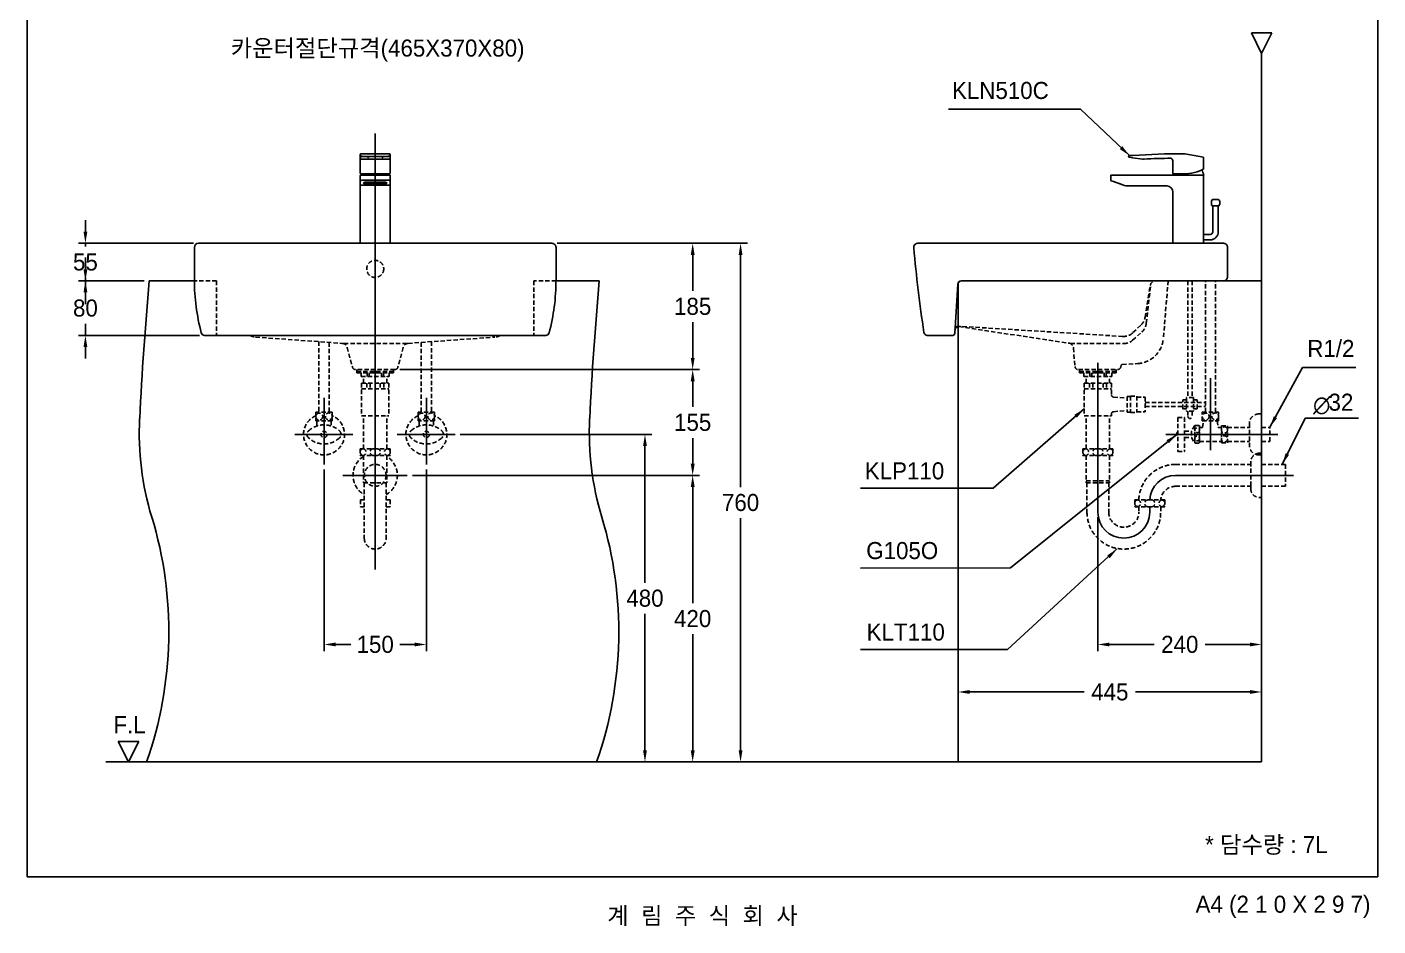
# Model space of a CAD drawing. Header units: millimetres. Extents: x 0 to 4280, y -72 to 2783.
# Drawn here: x 0 to 1980, y -72 to 1245 of the extents above; entities that cross this region are included whole.
import ezdxf
from ezdxf.enums import TextEntityAlignment as Align
from ezdxf.lldxf.tags import DXFTag

# ---------------------------------------------------------------- set-up
doc = ezdxf.new("R2010")
doc.units = ezdxf.units.MM
doc.linetypes.add('DASHED2', pattern=[9.525, 6.35, -3.175])
for name, color, linetype in [('TEXT', 7, 'Continuous'), ('내부선 및 부속', 4, 'Continuous'), ('도각라인', 7, 'Continuous'), ('외형선', 3, 'Continuous'), ('점선', 6, 'DASHED2'), ('중심선', 1, 'DASHED'), ('치수선', 7, 'Continuous')]:
    doc.layers.add(name, color=color, linetype=linetype)
doc.styles.add('____', font='')
doc.styles.add('타이틀', font='H2GTRM.TTF', dxfattribs={"height": 25})
doc.styles.get('____').set_extended_font_data('굴림')
tags = doc.linetypes.add('DASHDOT', pattern=[70, 31, -13, 13, -13]).pattern_tags.tags
tags[10:11] = [DXFTag(74, 4), DXFTag(75, 0), DXFTag(340, '0'), DXFTag(46, 0.0), DXFTag(50, 0.0), DXFTag(44, 0.0), DXFTag(45, 0.0)]
tags[8:9] = [DXFTag(74, 4), DXFTag(75, 0), DXFTag(340, '0'), DXFTag(46, 0.0), DXFTag(50, 0.0), DXFTag(44, 0.0), DXFTag(45, 0.0)]
tags[6:7] = [DXFTag(74, 4), DXFTag(75, 0), DXFTag(340, '0'), DXFTag(46, 0.0), DXFTag(50, 0.0), DXFTag(44, 0.0), DXFTag(45, 0.0)]
tags[4:5] = [DXFTag(74, 4), DXFTag(75, 0), DXFTag(340, '0'), DXFTag(46, 0.0), DXFTag(50, 0.0), DXFTag(44, 0.0), DXFTag(45, 0.0)]
tags = doc.linetypes.add('DASHED', pattern=[25.72, 12.86, -12.86]).pattern_tags.tags
tags[6:7] = [DXFTag(74, 4), DXFTag(75, 0), DXFTag(340, '0'), DXFTag(46, 0.0), DXFTag(50, 0.0), DXFTag(44, 0.0), DXFTag(45, 0.0)]
tags[4:5] = [DXFTag(74, 4), DXFTag(75, 0), DXFTag(340, '0'), DXFTag(46, 0.0), DXFTag(50, 0.0), DXFTag(44, 0.0), DXFTag(45, 0.0)]
doc.dimstyles.new('MSADIM', dxfattribs={"dimtxt": 33, "dimasz": 17, "dimexe": 10, "dimexo": 7.5, "dimgap": 10, "dimtad": 0, "dimtih": 1, "dimtoh": 1, "dimdec": 0, "dimzin": 1, "dimdsep": 46, "dimtxsty": '____', "dimcen": 11.25, "dimadec": 0, "dimazin": 0, "dimtfac": 1, "dimtdec": 0, "dimtix": 1, "dimtmove": 0, "dimatfit": 3, "dimfxl": 1, "dimtolj": 1, "dimtzin": 1, "dimarcsym": 0})

# ---------------------------------------------------------------- blocks, each defined once
blk = doc.blocks.new('*D1')
at = {"layer": '치수선', "color": 0, "linetype": 'Continuous', "lineweight": -2, "transparency": 16777216}
for p, q in [((85.6, 945.2), (85.6, 962.2)), ((243.8, 928.2), (75.6, 928.2)), ((85.6, 928.2), (85.6, 923.5)), ((171.6, 873.2), (75.6, 873.2)), ((85.6, 873.2), (85.6, 877.9)), ((85.6, 856.2), (85.6, 839.2))]:
    blk.add_line(p, q, dxfattribs=at)
at = {"layer": '치수선', "color": 0, "linetype": 'Continuous', "transparency": 16777216}
for points in [[(82.8, 945.2), (88.4, 945.2), (85.6, 928.2)], [(82.8, 856.2), (88.4, 856.2), (85.6, 873.2)]]:
    blk.add_solid(points, dxfattribs=at)
at = {"layer": '치수선', "color": 0, "linetype": 'Continuous', "transparency": 16777216, "insert": (85.6, 900.7), "char_height": 25, "attachment_point": 5, "style": '____'}
blk.add_mtext('\\A1;55', dxfattribs=at)
blk = doc.blocks.new('*D2')
at = {"layer": '치수선', "color": 0, "linetype": 'Continuous', "lineweight": -2, "transparency": 16777216}
for p, q in [((85.6, 890.2), (85.6, 907.2)), ((171.6, 873.2), (75.6, 873.2)), ((85.6, 873.2), (85.6, 856)), ((252.8, 793.2), (75.6, 793.2)), ((85.6, 793.2), (85.6, 810.4)), ((85.6, 776.2), (85.6, 759.2))]:
    blk.add_line(p, q, dxfattribs=at)
at = {"layer": '치수선', "color": 0, "linetype": 'Continuous', "transparency": 16777216}
for points in [[(82.8, 890.2), (88.4, 890.2), (85.6, 873.2)], [(82.8, 776.2), (88.4, 776.2), (85.6, 793.2)]]:
    blk.add_solid(points, dxfattribs=at)
at = {"layer": '치수선', "color": 0, "linetype": 'Continuous', "transparency": 16777216, "insert": (85.6, 833.2), "char_height": 25, "attachment_point": 5, "style": '____'}
blk.add_mtext('\\A1;80', dxfattribs=at)
blk = doc.blocks.new('*D3')
at = {"layer": '치수선', "color": 0, "linetype": 'Continuous', "lineweight": -2, "transparency": 16777216}
for p, q in [((776.8, 928.2), (985.6, 928.2)), ((975.6, 911.2), (975.6, 858.6)), ((975.6, 760.2), (975.6, 812.9)), ((546.4, 743.2), (985.6, 743.2))]:
    blk.add_line(p, q, dxfattribs=at)
at = {"layer": '치수선', "color": 0, "linetype": 'Continuous', "transparency": 16777216}
for points in [[(972.8, 911.2), (978.5, 911.2), (975.6, 928.2)], [(972.8, 760.2), (978.5, 760.2), (975.6, 743.2)]]:
    blk.add_solid(points, dxfattribs=at)
at = {"layer": '치수선', "color": 0, "linetype": 'Continuous', "transparency": 16777216, "insert": (975.6, 835.7), "char_height": 25, "attachment_point": 5, "style": '____'}
blk.add_mtext('\\A1;185', dxfattribs=at)
blk = doc.blocks.new('*D4')
at = {"layer": '치수선', "color": 0, "linetype": 'Continuous', "lineweight": -2, "transparency": 16777216}
for p, q in [((546.4, 743.2), (985.6, 743.2)), ((975.6, 726.2), (975.6, 688.6)), ((975.6, 605.2), (975.6, 642.9)), ((564.8, 588.2), (985.6, 588.2))]:
    blk.add_line(p, q, dxfattribs=at)
at = {"layer": '치수선', "color": 0, "linetype": 'Continuous', "transparency": 16777216}
for points in [[(972.8, 726.2), (978.5, 726.2), (975.6, 743.2)], [(972.8, 605.2), (978.5, 605.2), (975.6, 588.2)]]:
    blk.add_solid(points, dxfattribs=at)
at = {"layer": '치수선', "color": 0, "linetype": 'Continuous', "transparency": 16777216, "insert": (975.6, 665.7), "char_height": 25, "attachment_point": 5, "style": '____'}
blk.add_mtext('\\A1;155', dxfattribs=at)
blk = doc.blocks.new('*D5')
at = {"layer": '치수선', "color": 0, "linetype": 'Continuous', "lineweight": -2, "transparency": 16777216}
for p, q in [((564.8, 588.2), (985.6, 588.2)), ((975.6, 571.2), (975.6, 401.1)), ((975.6, 185.2), (975.6, 355.4)), ((966, 168.2), (985.6, 168.2))]:
    blk.add_line(p, q, dxfattribs=at)
at = {"layer": '치수선', "color": 0, "linetype": 'Continuous', "transparency": 16777216}
for points in [[(972.8, 571.2), (978.5, 571.2), (975.6, 588.2)], [(972.8, 185.2), (978.5, 185.2), (975.6, 168.2)]]:
    blk.add_solid(points, dxfattribs=at)
at = {"layer": '치수선', "color": 0, "linetype": 'Continuous', "transparency": 16777216, "insert": (975.6, 378.2), "char_height": 25, "attachment_point": 5, "style": '____'}
blk.add_mtext('\\A1;420', dxfattribs=at)
blk = doc.blocks.new('*D6')
at = {"layer": '치수선', "color": 0, "linetype": 'Continuous', "lineweight": -2, "transparency": 16777216}
for p, q in [((634.9, 648.2), (915.7, 648.2)), ((905.7, 631.2), (905.7, 430.9)), ((905.7, 185.2), (905.7, 385.2)), ((900.7, 168.2), (895.7, 168.2))]:
    blk.add_line(p, q, dxfattribs=at)
at = {"layer": '치수선', "color": 0, "linetype": 'Continuous', "transparency": 16777216}
for points in [[(902.9, 631.2), (908.5, 631.2), (905.7, 648.2)], [(902.9, 185.2), (908.5, 185.2), (905.7, 168.2)]]:
    blk.add_solid(points, dxfattribs=at)
at = {"layer": '치수선', "color": 0, "linetype": 'Continuous', "transparency": 16777216, "insert": (905.7, 408.1), "char_height": 25, "attachment_point": 5, "style": '____'}
blk.add_mtext('\\A1;480', dxfattribs=at)
blk = doc.blocks.new('*D7')
at = {"layer": '치수선', "color": 0, "linetype": 'Continuous', "lineweight": -2, "transparency": 16777216}
for p, q in [((776.8, 928.2), (1055.8, 928.2)), ((1045.8, 911.2), (1045.8, 571.1)), ((1045.8, 185.2), (1045.8, 525.4)), ((1032.6, 168.2), (1055.8, 168.2))]:
    blk.add_line(p, q, dxfattribs=at)
at = {"layer": '치수선', "color": 0, "linetype": 'Continuous', "transparency": 16777216}
for points in [[(1043, 911.2), (1048.6, 911.2), (1045.8, 928.2)], [(1043, 185.2), (1048.6, 185.2), (1045.8, 168.2)]]:
    blk.add_solid(points, dxfattribs=at)
at = {"layer": '치수선', "color": 0, "linetype": 'Continuous', "transparency": 16777216, "insert": (1045.8, 548.3), "char_height": 25, "attachment_point": 5, "style": '____'}
blk.add_mtext('\\A1;760', dxfattribs=at)
blk = doc.blocks.new('*D8')
at = {"layer": '치수선', "color": 0, "linetype": 'Continuous', "lineweight": -2, "transparency": 16777216}
for p, q in [((435.3, 596.7), (435.3, 330.4)), ((585.3, 596.7), (585.3, 330.4)), ((452.3, 340.4), (474.4, 340.4)), ((568.3, 340.4), (546.2, 340.4))]:
    blk.add_line(p, q, dxfattribs=at)
at = {"layer": '치수선', "color": 0, "linetype": 'Continuous', "transparency": 16777216}
for points in [[(452.3, 343.2), (452.3, 337.6), (435.3, 340.4)], [(568.3, 343.2), (568.3, 337.6), (585.3, 340.4)]]:
    blk.add_solid(points, dxfattribs=at)
at = {"layer": '치수선', "color": 0, "linetype": 'Continuous', "transparency": 16777216, "insert": (510.3, 340.4), "char_height": 25, "attachment_point": 5, "style": '____'}
blk.add_mtext('\\A1;150', dxfattribs=at)
blk = doc.blocks.new('*D9')
at = {"layer": '치수선', "color": 0, "linetype": 'Continuous', "lineweight": -2, "transparency": 16777216}
for p, q in [((1569.5, 526.7), (1569.5, 330.4)), ((1809.5, 361.3), (1809.5, 330.4)), ((1586.5, 340.4), (1652.2, 340.4)), ((1792.5, 340.4), (1726.8, 340.4))]:
    blk.add_line(p, q, dxfattribs=at)
at = {"layer": '치수선', "color": 0, "linetype": 'Continuous', "transparency": 16777216}
for points in [[(1586.5, 343.2), (1586.5, 337.6), (1569.5, 340.4)], [(1792.5, 343.2), (1792.5, 337.6), (1809.5, 340.4)]]:
    blk.add_solid(points, dxfattribs=at)
at = {"layer": '치수선', "color": 0, "linetype": 'Continuous', "transparency": 16777216, "insert": (1689.5, 340.4), "char_height": 25, "attachment_point": 5, "style": '____'}
blk.add_mtext('\\A1;240', dxfattribs=at)
blk = doc.blocks.new('*D10')
at = {"layer": '치수선', "color": 0, "linetype": 'Continuous', "lineweight": -2, "transparency": 16777216}
for p, q in [((1364.5, 274.3), (1364.5, 280.8)), ((1809.5, 274.3), (1809.5, 280.8)), ((1381.5, 270.8), (1549.3, 270.8)), ((1792.5, 270.8), (1624.7, 270.8))]:
    blk.add_line(p, q, dxfattribs=at)
at = {"layer": '치수선', "color": 0, "linetype": 'Continuous', "transparency": 16777216}
for points in [[(1381.5, 273.6), (1381.5, 268), (1364.5, 270.8)], [(1792.5, 273.6), (1792.5, 268), (1809.5, 270.8)]]:
    blk.add_solid(points, dxfattribs=at)
at = {"layer": '치수선', "color": 0, "linetype": 'Continuous', "transparency": 16777216, "insert": (1587, 270.8), "char_height": 25, "attachment_point": 5, "style": '____'}
blk.add_mtext('\\A1;445', dxfattribs=at)

msp = doc.modelspace()

# ---------------------------------------------------------------- linework, layer by layer
at = {"layer": '내부선 및 부속', "linetype": 'Continuous'}
for p, q in [((488.3, 1058.2), (488.3, 1056)), ((488.3, 1058.2), (488.3, 1058.1)), ((488.3, 1058.1), (488.3, 1054.3)), ((488.3, 1054.7), (488.3, 1056)), ((488.3, 1052.7), (488.3, 1054.7)), ((488.3, 1054.3), (488.3, 1053.4)), ((488.3, 1031.2), (488.3, 1053.9)), ((488.3, 1053.9), (488.3, 1052.6)), ((488.3, 1052.2), (488.3, 1053.4)), ((488.3, 1052.6), (488.3, 1052.7)), ((488.3, 1052.2), (488.3, 1035.4)), ((489.3, 1059.3), (531.3, 1059.3)), ((489.3, 1051.7), (531.3, 1051.7)), ((526.3, 1055.6), (494.3, 1055.6)), ((494.3, 1055.6), (494.3, 1055.4)), ((494.3, 1055.4), (526.3, 1055.4)), ((500.3, 1055), (499.3, 1055)), ((499.3, 1055), (499.3, 1054.4)), ((499.3, 1054.4), (499.3, 1054.1)), ((499.3, 1054.1), (500.3, 1054.1)), ((500.3, 1054.1), (500.3, 1055)), ((500.3, 1054.4), (500.3, 1055)), ((500.3, 1054.1), (500.3, 1054.4)), ((520.3, 1055), (520.3, 1054.4)), ((521.3, 1055), (520.3, 1055)), ((520.3, 1054.4), (520.3, 1054.1)), ((520.3, 1054.1), (521.3, 1054.1)), ((521.3, 1054.1), (520.3, 1054.1)), ((521.3, 1054.4), (521.3, 1055)), ((521.3, 1054.1), (521.3, 1055)), ((521.3, 1054.1), (521.3, 1054.4)), ((521.3, 1054.1), (521.3, 1054.1)), ((526.3, 1055.4), (526.3, 1055.6)), ((531.3, 1051.6), (531.3, 1051.7)), ((532.3, 1058.3), (532.3, 1056)), ((532.3, 1056), (532.3, 1054.7)), ((532.3, 1054.7), (532.3, 1052.7)), ((532.3, 1053.9), (532.3, 1053.9)), ((532.3, 1053.9), (532.3, 1031.2)), ((532.3, 1052.6), (532.3, 1052.7)), ((1614.5, 1055.4), (1614.5, 1055.6)), ((1614.5, 1055.6), (1614.5, 1055.4)), ((1620.4, 1053.7), (1615.4, 1054.4)), ((1635.5, 1051.7), (1620.4, 1053.7)), ((1679.1, 1031.2), (1679.1, 1049.8)), ((1697, 1059.1), (1718.7, 1055.3)), ((1718.7, 1055.3), (1723.7, 1054.4)), ((1724.5, 1053.4), (1724.5, 1053.3)), ((1724.5, 1052.2), (1724.5, 1053.3)), ((1724.5, 1052.2), (1724.5, 1037.8)), ((488.3, 1035.4), (488.3, 1031.2)), ((489.7, 1030.2), (489.3, 1030.2)), ((530.9, 1030.2), (489.7, 1030.2)), ((531.3, 1030.2), (530.9, 1030.2)), ((1680.1, 1030.2), (1693.5, 1030.2)), ((1680.6, 1030.2), (1685, 1030.2)), ((1695.5, 1030.2), (1693.5, 1030.2)), ((1702.5, 1030.2), (1695.5, 1030.2)), ((488.3, 1019.1), (488.3, 1027.2)), ((488.3, 928.2), (488.3, 1027.2)), ((488.3, 1014.4), (488.3, 1019.1)), ((488.3, 1013.2), (488.3, 1014.4)), ((488.3, 928.2), (488.3, 1013.2)), ((489.3, 1028.2), (494.3, 1028.2)), ((489.3, 1013.4), (531.3, 1013.4)), ((494.3, 1028.2), (526.3, 1028.2)), ((494.3, 1020.9), (526.3, 1020.9)), ((523.3, 1017.9), (497.3, 1017.9)), ((497.3, 1015.2), (497.3, 1017.9)), ((497.3, 1015.2), (523.3, 1015.2)), ((523.3, 1015.2), (523.3, 1017.9)), ((531.3, 1028.2), (526.3, 1028.2)), ((532.3, 1027.2), (532.3, 1019.1)), ((532.3, 1019.1), (532.3, 1014.4)), ((532.3, 1013.2), (532.3, 1014.4)), ((532.3, 1013.2), (532.3, 1013.2)), ((532.3, 1013.2), (532.3, 928.2)), ((1588.3, 1020.9), (1588.3, 1027.2)), ((1588.3, 1027.2), (1588.3, 1020.9)), ((1593.9, 1018.2), (1588.9, 1020)), ((1588.9, 1020), (1593.9, 1018.2)), ((1589.3, 1028.2), (1594.3, 1028.2)), ((1593.9, 1018.2), (1606.9, 1013.4)), ((1606.9, 1013.4), (1593.9, 1018.2)), ((1594.3, 1028.2), (1718.5, 1028.2)), ((1594.6, 1017.9), (1602.1, 1015.2)), ((1602.1, 1015.2), (1594.6, 1017.9)), ((1670.5, 1012.2), (1613.8, 1012.2)), ((1723.5, 1028.2), (1718.5, 1028.2)), ((1723.5, 1028.2), (1724.5, 1028.2)), ((1724.5, 1028.2), (1724.5, 1027.2)), ((1724.5, 928.2), (1724.5, 1027.2)), ((1679.5, 928.2), (1679.5, 1003.2)), ((1736, 985.1), (1736, 990.2)), ((1738, 992.2), (1746, 992.2)), ((1748, 990.3), (1748, 985.1)), ((1742, 983.2), (1737.9, 983.2)), ((1738, 983.2), (1738, 945.2)), ((1738, 983.2), (1746, 983.2)), ((1744.3, 983.2), (1739.6, 983.2)), ((1746, 983.2), (1742, 983.2)), ((1746, 983.2), (1742, 983.2)), ((1746, 945.2), (1746, 983.2)), ((1724.5, 960.2), (1724.5, 965.2)), ((1724.5, 938.2), (1724.5, 960.2)), ((1734, 941.2), (1724.5, 941.2)), ((1724.5, 938.2), (1724.5, 933.2)), ((1724.5, 933.2), (1734, 933.2)), ((488.8, 928.2), (531.8, 928.2)), ((1724.5, 928.2), (1679.5, 928.2)), ((1713.9, 928.2), (1716.9, 928.2)), ((1713.9, 928.2), (1719.9, 928.2)), ((245.3, 873.2), (179.1, 873.2)), ((838.7, 873.2), (775.3, 873.2)), ((1364.5, 868.2), (1364.5, 168.2))]:
    msp.add_line(p, q, dxfattribs=at)
for centre, radius, start, end in [((531.3, 1052.6), 1, 270, 0), ((1615.5, 1055.4), 1, 202.1993, 262.1993), ((1615.5, 1055.4), 1, 202.1993, 262.1993), ((1615.5, 1055.4), 1, 202.1993, 262.1993), ((1615.5, 1055.4), 1, 202.1993, 262.1993), ((1688.2, 59.3), 1000, 89.5936, 93.8863), ((1636.8, 1061.6), 10, 262.1993, 272.9349), ((1688.2, 59.3), 993.6, 90.6538, 92.9349), ((1675.7, 1049.7), 3.34, 2.007, 69.3544), ((1695.3, 1049.2), 10, 80, 89.5936), ((489.3, 1031.2), 1, 180, 270), ((518, 1023.2), 27.6, 165.1842, 169.4357), ((503.6, 1023.2), 27.6, 10.5643, 14.8158), ((531.3, 1031.2), 1, 270, 0), ((1680.1, 1031.2), 1, 180, 270), ((1711.7, 1023.2), 27.6, 165.1842, 169.4357), ((1697, 1085.8), 55.8, 275.72, 293.156), ((1697.4, 1023.2), 27.6, 10.5643, 27.3016), ((489.3, 1027.2), 1, 90, 180), ((489.3, 1027.2), 1, 90, 180), ((531.3, 1027.2), 1, 0, 90), ((1589.3, 1027.2), 1, 90, 180), ((1589.3, 1027.2), 1, 90, 180), ((1613.8, 1032.2), 20, 250, 270), ((1613.8, 1032.2), 20, 250, 270), ((1670.5, 1003.2), 9, 0, 90), ((1738, 990.2), 2, 90, 180), ((1746, 990.3), 1.92, 0, 90), ((1737.9, 985.1), 1.92, 180, 270), ((1746, 985.1), 1.92, 270, 0), ((1734, 945.2), 4, 270, 0), ((1734, 945.2), 12, 270, 0), ((5135.8, 426.3), 4976.7, 174.8481, 177.1769), ((5795.3, 426.3), 4976.7, 174.8481, 177.1769), ((1365, 801.1), 5, 95.785, 176.4237), ((1365.1, 801.7), 5, 96.1691, 176.4237), ((589.6, 650.5), 425.1, 177.1769, 196.87), ((1249.2, 650.5), 425.1, 177.1769, 196.87), ((-370.6, 359.3), 578.4, 340.7085, 16.87), ((288.9, 359.3), 578.4, 340.7085, 16.87)]:
    msp.add_arc(centre, radius, start, end, dxfattribs=at)
for points, knots in [([(488.3, 1058.4), (488.3, 1058.4), (488.3, 1058.5), (488.4, 1058.7), (488.5, 1058.9), (488.7, 1059.1), (489, 1059.2), (489.2, 1059.3), (489.3, 1059.3)], [0, 0, 0, 0, 0.097046, 0.215477, 0.366984, 0.6013, 0.806128, 1, 1, 1, 1]), ([(494.3, 1055.6), (493.9, 1055.6), (493.2, 1055.6), (492.3, 1055.6), (491.7, 1055.6), (491.1, 1055.7), (490.4, 1055.7), (489.7, 1055.7), (489.3, 1055.8), (489.1, 1055.8), (489, 1055.8), (488.7, 1055.8), (488.4, 1055.9), (488.3, 1055.9), (488.3, 1056)], [0, 0, 0, 0, 0.142857, 0.214286, 0.285714, 0.357143, 0.428571, 0.571429, 0.642857, 0.678571, 0.696429, 0.714286, 0.857143, 1, 1, 1, 1]), ([(488.3, 1054.7), (488.3, 1054.8), (488.7, 1055), (490.4, 1055.3), (492.5, 1055.4), (493.9, 1055.4), (494.3, 1055.4)], [0, 0, 0, 0, 0.285714, 0.571429, 0.857143, 1, 1, 1, 1]), ([(532.2, 1055.9), (532.2, 1055.9), (532.1, 1055.9), (531.8, 1055.8), (531, 1055.7), (530.2, 1055.7), (529.5, 1055.7), (528.7, 1055.6), (527.7, 1055.6), (526.8, 1055.6), (526.3, 1055.6)], [0, 0, 0, 0, 0.022938, 0.185782, 0.348626, 0.511469, 0.592891, 0.674313, 0.837156, 1, 1, 1, 1]), ([(526.3, 1055.4), (527.2, 1055.4), (529, 1055.4), (531.2, 1055.2), (532, 1055), (532.2, 1054.9), (532.2, 1054.9)], [0, 0, 0, 0, 0.32589, 0.651781, 0.977671, 1, 1, 1, 1]), ([(531.3, 1059.3), (531.3, 1059.3), (531.4, 1059.3), (531.6, 1059.2), (531.9, 1059.1), (532.1, 1058.9), (532.2, 1058.8), (532.2, 1058.6), (532.3, 1058.5), (532.3, 1058.4), (532.3, 1058.3), (532.3, 1058.3)], [0, 0, 0, 0, 0.020818, 0.239105, 0.419032, 0.574027, 0.708164, 0.821662, 0.913084, 0.980269, 1, 1, 1, 1]), ([(1615.5, 1056.6), (1615.3, 1056.6), (1615.1, 1056.5), (1614.9, 1056.4), (1614.7, 1056.2), (1614.6, 1055.9), (1614.5, 1055.7), (1614.5, 1055.6)], [0, 0, 0, 0, 0.285714, 0.428571, 0.571429, 0.785714, 1, 1, 1, 1]), ([(1615.4, 1056.6), (1615.5, 1056.6), (1615.5, 1056.6), (1615.8, 1056.6), (1616.2, 1056.7), (1616.6, 1056.7), (1617.3, 1056.7), (1618.3, 1056.8), (1619.3, 1056.9), (1620.1, 1056.9), (1620.5, 1057)], [0, 0, 0, 0, 0.142857, 0.285714, 0.357143, 0.428571, 0.571429, 0.714286, 0.857143, 1, 1, 1, 1]), ([(1723.9, 1036.9), (1723.9, 1036.9), (1723.8, 1036.8), (1723.6, 1036.7), (1723.2, 1036.5), (1722.8, 1036.3), (1722.5, 1036.1), (1722, 1035.9), (1721.6, 1035.7), (1720.9, 1035.3), (1720.3, 1035), (1719.7, 1034.8), (1719.5, 1034.7), (1719.3, 1034.6)], [0, 0, 0, 0, 0.022972, 0.19686, 0.283804, 0.370748, 0.457692, 0.5229, 0.63158, 0.718524, 0.892412, 0.935884, 1, 1, 1, 1]), ([(1723.5, 1036.7), (1723.5, 1036.7), (1723.5, 1036.7), (1723.4, 1036.6), (1723.4, 1036.6), (1723.3, 1036.6), (1723.3, 1036.5), (1723.2, 1036.5), (1723.2, 1036.5), (1723.1, 1036.4), (1723.1, 1036.4), (1723, 1036.4), (1722.9, 1036.4), (1722.9, 1036.3), (1722.8, 1036.3), (1722.7, 1036.3), (1722.6, 1036.2), (1722.5, 1036.1), (1722.4, 1036.1), (1722.3, 1036), (1722.2, 1036), (1722, 1035.9), (1722, 1035.9), (1721.9, 1035.8), (1721.9, 1035.8), (1721.9, 1035.8)], [0, 0, 0, 0, 0.147203, 0.147203, 0.295653, 0.295653, 0.37051, 0.37051, 0.483564, 0.483564, 0.521467, 0.521467, 0.597561, 0.597561, 0.635788, 0.635788, 0.751471, 0.751471, 0.829397, 0.829397, 0.947331, 0.947331, 0.986892, 0.986892, 1, 1, 1, 1]), ([(1724.4, 1037.8), (1724.4, 1037.7), (1724.4, 1037.5), (1724.3, 1037.2), (1724.1, 1037), (1724, 1036.9), (1723.9, 1036.9)], [0, 0, 0, 0, 0.250001, 0.499999, 0.749998, 1, 1, 1, 1]), ([(1724.4, 1037.7), (1724.4, 1037.8), (1724.5, 1037.8), (1724.5, 1037.8), (1724.5, 1037.8)], [0, 0, 0, 0, 0.15708, 1, 1, 1, 1]), ([(488.3, 1019.1), (488.3, 1019.4), (488.7, 1019.9), (490.4, 1020.6), (492.5, 1020.9), (493.9, 1020.9), (494.3, 1020.9)], [0, 0, 0, 0, 0.285714, 0.571429, 0.857143, 1, 1, 1, 1]), ([(488.3, 1013.2), (488.3, 1013.2), (488.3, 1013.2), (488.3, 1013.1), (488.3, 1013), (488.3, 1012.9)], [0, 0, 0, 0, 0.003909, 0.003909, 1, 1, 1, 1]), ([(526.3, 1020.9), (527.2, 1020.9), (529, 1020.8), (531.2, 1020.3), (532, 1019.8), (532.2, 1019.5), (532.2, 1019.5)], [0, 0, 0, 0, 0.326484, 0.652968, 0.979452, 1, 1, 1, 1]), ([(532.3, 1013), (532.3, 1013), (532.3, 1013), (532.3, 1013), (532.3, 1013)], [0, 0, 0, 0, 0.705199, 1, 1, 1, 1]), ([(1588.3, 1020.9), (1588.3, 1020.8), (1588.3, 1020.7), (1588.4, 1020.4), (1588.5, 1020.3), (1588.7, 1020.1), (1588.8, 1020), (1588.9, 1020)], [0, 0, 0, 0, 0.214286, 0.428571, 0.571429, 0.714286, 1, 1, 1, 1])]:
    msp.add_open_spline(points, degree=3, knots=knots, dxfattribs=at)
for points in [[(489.3, 1051.7), (488.3, 1051.7), (488.3, 1052.7)], [(532.3, 1052.7), (532.3, 1051.7), (531.3, 1051.7)], [(489.3, 1013.4), (488.3, 1013.4), (488.3, 1014.4)], [(532.3, 1014.4), (532.3, 1013.4), (531.3, 1013.4)]]:
    msp.add_rational_spline(points, [1, 0.707106769085, 1], degree=2, dxfattribs=at)
for points, degree in [([(531.9, 1051.8), (531.9, 1051.7), (531.8, 1051.6), (531.8, 1051.5)], 3), ([(531.8, 1051.7), (531.8, 1051.7), (531.8, 1051.6), (531.8, 1051.5)], 3), ([(532.3, 1056.2), (532.3, 1056), (532.2, 1055.9)], 2), ([(532.3, 1056), (532.3, 1055.9), (532.3, 1055.9), (532.2, 1055.9)], 3), ([(532.2, 1054.9), (532.2, 1054.7), (532.3, 1054.5)], 2), ([(532.2, 1054.9), (532.3, 1054.8), (532.3, 1054.8), (532.3, 1054.7)], 3), ([(532.3, 1056.2), (532.3, 1056.1), (532.3, 1056), (532.3, 1056)], 3), ([(532.3, 1054.7), (532.3, 1054.7), (532.3, 1054.6), (532.3, 1054.5)], 3), ([(1615.5, 1056.6), (1615, 1056.6), (1614.5, 1056.1), (1614.5, 1055.6)], 3), ([(1614.5, 1055.4), (1614.5, 1054.9), (1614.9, 1054.5), (1615.4, 1054.4)], 3), ([(1615.2, 1056.5), (1615.2, 1056.6), (1615.3, 1056.6), (1615.3, 1056.6)], 3), ([(1718.7, 1055.2), (1718.7, 1055.2), (1718.7, 1055.3), (1718.7, 1055.3)], 3), ([(1724.5, 1053.4), (1724.5, 1053.9), (1724.2, 1054.3), (1723.7, 1054.4)], 3), ([(1719.4, 1034.7), (1719.2, 1034.6), (1718.9, 1034.5)], 2), ([(1718.9, 1034.4), (1718.9, 1034.4), (1718.9, 1034.5), (1718.9, 1034.5)], 3), ([(532.2, 1019.5), (532.3, 1019.3), (532.3, 1019.2), (532.3, 1019.1)], 3), ([(532.2, 1019.5), (532.2, 1019.2), (532.3, 1018.9)], 2), ([(532.3, 1019.1), (532.3, 1019), (532.3, 1019), (532.3, 1018.9)], 3), ([(1588.3, 1020.9), (1588.3, 1020.5), (1588.6, 1020.1), (1588.9, 1020)], 3)]:
    msp.add_open_spline(points, degree=degree, dxfattribs=at)
for points in [[(497.3, 1015.2), (493.3, 1015.2), (493.3, 1016.6), (493.3, 1017.9), (497.3, 1017.9)], [(523.3, 1017.9), (527.3, 1017.9), (527.3, 1016.6), (527.3, 1015.2), (523.3, 1015.2)]]:
    msp.add_rational_spline(points, [1, 0.707106769085, 1, 0.707106769085, 1], degree=2, knots=[0, 0, 0, 0.5, 0.5, 1, 1, 1], dxfattribs=at)
at = {"layer": '도각라인'}
for p, q in [((0, 0), (0, 2783)), ((1980, 2783), (1980, 0)), ((0, 0), (1980, 0))]:
    msp.add_line(p, q, dxfattribs=at)
at = {"layer": '외형선', "linetype": 'Continuous'}
for p, q in [((1824.5, 1236.5), (1794.5, 1236.5)), ((1794.5, 1236.5), (1809.5, 1206.5)), ((1809.5, 1206.5), (1824.5, 1236.5)), ((1809.5, 1206.5), (1809.5, 168.2)), ((245.3, 922.2), (245.3, 874.4)), ((769.3, 928.2), (251.3, 928.2)), ((775.3, 922.2), (775.3, 874.4)), ((1753.5, 928.2), (1305.5, 928.2)), ((1759.5, 922.2), (1759.5, 879.2)), ((1369.2, 873.2), (1809.5, 873.2)), ((1364.2, 868.5), (1359.7, 796)), ((760.3, 793.2), (260.3, 793.2)), ((1319.5, 793.2), (1356.7, 793.2)), ((163.8, 198.2), (133.8, 198.2)), ((133.8, 198.2), (148.8, 168.2)), ((148.8, 168.2), (163.8, 198.2)), ((1809.5, 168.2), (115.5, 168.2))]:
    msp.add_line(p, q, dxfattribs=at)
at = {"layer": '외형선', "linetype": 'Continuous', "flags": 128}
for points in [[(769.3, 928.2, -0.414214), (775.3, 922.2)], [(1753.5, 928.2, -0.414217), (1759.5, 922.2)], [(775.3, 874.4, -0.065373), (765.1, 796.9)], [(1364.2, 868.5, -0.396047), (1369.2, 873.2)], [(1364.5, 868.2, -0.414214), (1369.5, 873.2)], [(1759.5, 879.2, -0.414214), (1753.5, 873.2)], [(765.1, 796.9, -0.339644), (760.3, 793.2)], [(1359.7, 796, -0.396044), (1356.7, 793.2)]]:
    msp.add_lwpolyline(points, format="xyb", dxfattribs=at)
at = {"layer": '외형선', "linetype": 'Continuous'}
for centre, radius, start, end in [((251.3, 922.2), 6, 90, 180), ((1305.5, 922.2), 6, 90, 185.1079), ((3291.6, 1099.8), 2000, 185.1079, 188.6931), ((545.3, 874.4), 300, 180, 194.961), ((260.3, 798.2), 5, 194.961, 270), ((1319.5, 798.2), 5, 188.6931, 270)]:
    msp.add_arc(centre, radius, start, end, dxfattribs=at)
at = {"layer": '점선'}
for p, q in [((277.8, 873.2), (245.3, 873.2)), ((277.8, 873.2), (277.8, 793.2)), ((742.8, 873.2), (742.8, 793.2)), ((775.3, 873.2), (742.8, 873.2)), ((1672.5, 873.2), (1665.4, 788.6)), ((1701.5, 873.2), (1701.5, 702.2)), ((1707.5, 873.2), (1707.5, 702.2)), ((1727, 681), (1727, 873.2)), ((1742, 681), (1742, 873.2)), ((1638.6, 819.8), (1646.3, 866.5)), ((1640.4, 810.9), (1646.9, 868.4)), ((1605.8, 791.8), (1365.4, 806.7)), ((1365.8, 806.1), (1526.8, 782)), ((1620.2, 786.2), (1633.7, 798.1)), ((1620.8, 797.3), (1632.7, 808.6)), ((335, 790.8), (462.1, 781.6)), ((427.8, 784.1), (427.8, 681)), ((442.8, 783), (442.8, 681)), ((556.5, 781.2), (464.1, 781.2)), ((469.3, 775.7), (476.9, 746.9)), ((551.3, 775.7), (543.7, 746.9)), ((558.5, 781.6), (685.6, 790.8)), ((577.8, 783), (577.8, 681)), ((592.8, 784.1), (592.8, 681)), ((1529.3, 781.2), (1607, 781.2)), ((1533.6, 774.8), (1535.9, 747.8)), ((538.9, 743.2), (481.7, 743.2)), ((483.3, 743.2), (483.3, 738.2)), ((483.3, 740.2), (537.3, 740.2)), ((483.3, 738.2), (537.3, 738.2)), ((489.8, 738.2), (489.8, 733.2)), ((489.8, 733.2), (530.8, 733.2)), ((493.3, 723.2), (493.3, 733.2)), ((498.3, 738.2), (498.3, 733.2)), ((501.3, 738.2), (501.3, 733.2)), ((519.3, 738.2), (519.3, 733.2)), ((522.3, 738.2), (522.3, 733.2)), ((527.3, 723.2), (527.3, 733.2)), ((530.8, 738.2), (530.8, 733.2)), ((537.3, 743.2), (537.3, 738.2)), ((1540.9, 743.2), (1598.1, 743.2)), ((1542.5, 743.2), (1542.5, 738.2)), ((1542.5, 740.2), (1596.5, 740.2)), ((1542.5, 738.2), (1596.5, 738.2)), ((1549, 738.2), (1549, 733.2)), ((1549, 733.2), (1590, 733.2)), ((1552.5, 723.2), (1552.5, 733.2)), ((1557.5, 738.2), (1557.5, 733.2)), ((1560.5, 738.2), (1560.5, 733.2)), ((1578.5, 738.2), (1578.5, 733.2)), ((1581.5, 738.2), (1581.5, 733.2)), ((1586.5, 723.2), (1586.5, 733.2)), ((1590, 738.2), (1590, 733.2)), ((1596.5, 743.2), (1596.5, 738.2)), ((1603, 747), (1603.5, 749)), ((1605.3, 750.5), (1628.2, 752)), ((490.3, 723.2), (490.3, 675.2)), ((490.3, 723.2), (530.3, 723.2)), ((490.3, 715.2), (530.3, 715.2)), ((497.8, 723.2), (497.8, 715.2)), ((502.8, 723.2), (502.8, 715.2)), ((517.8, 723.2), (517.8, 715.2)), ((522.8, 723.2), (522.8, 715.2)), ((530.3, 723.2), (530.3, 675.2)), ((1549.5, 723.2), (1549.5, 675.2)), ((1549.5, 723.2), (1589.5, 723.2)), ((1549.5, 715.2), (1589.5, 715.2)), ((1557, 723.2), (1557, 715.2)), ((1562, 723.2), (1562, 715.2)), ((1577, 723.2), (1577, 715.2)), ((1582, 723.2), (1582, 715.2)), ((1589.5, 723.2), (1589.5, 706)), ((1592.3, 703), (1612.5, 701.2)), ((1612.5, 703.7), (1612.5, 680.7)), ((1612.5, 703.7), (1617.5, 703.7)), ((1617.5, 704.2), (1617.5, 680.2)), ((1617.5, 704.2), (1626.5, 704.2)), ((1626.5, 704.2), (1626.5, 680.2)), ((1626.5, 703), (1639, 703)), ((1639, 703), (1639, 681.5)), ((1639, 695.2), (1727, 695.2)), ((1694, 685.7), (1694, 698.7)), ((1699.5, 698.7), (1694, 698.7)), ((1709.5, 702.2), (1699.5, 702.2)), ((1699.5, 702.2), (1699.5, 682.2)), ((1709.5, 702.2), (1709.5, 682.2)), ((1715, 698.7), (1709.5, 698.7)), ((1715, 685.7), (1715, 698.7)), ((423.3, 681), (423.3, 668)), ((447.3, 681), (423.3, 681)), ((447.3, 681), (447.3, 668)), ((490.3, 675.2), (530.3, 675.2)), ((493.3, 627.2), (493.3, 675.2)), ((527.3, 627.2), (527.3, 675.2)), ((573.3, 681), (573.3, 668)), ((597.3, 681), (573.3, 681)), ((597.3, 681), (597.3, 668)), ((1549.5, 675.2), (1589.5, 675.2)), ((1552.5, 627.2), (1552.5, 675.2)), ((1586.5, 627.2), (1586.5, 675.2)), ((1589.5, 678.5), (1589.5, 675.2)), ((1592.3, 681.5), (1612.5, 683.2)), ((1612.5, 680.7), (1617.5, 680.7)), ((1617.5, 680.2), (1626.5, 680.2)), ((1626.5, 681.5), (1639, 681.5)), ((1639, 689.2), (1727, 689.2)), ((1686.5, 673.2), (1686.5, 623.2)), ((1686.5, 673.2), (1696.5, 673.2)), ((1699.5, 685.7), (1694, 685.7)), ((1696.5, 673.2), (1696.5, 623.2)), ((1709.5, 682.2), (1699.5, 682.2)), ((1701.5, 682.2), (1701.5, 674.5)), ((1707.5, 682.2), (1707.5, 674.5)), ((1715, 685.7), (1709.5, 685.7)), ((1722.5, 681), (1746.5, 681)), ((1722.5, 668), (1722.5, 681)), ((1746.5, 668), (1746.5, 681)), ((1805.5, 678.2), (1809.5, 678.2)), ((447.3, 668), (423.3, 668)), ((424.8, 668), (424.8, 660.5)), ((445.8, 668), (445.8, 660.5)), ((597.3, 668), (573.3, 668)), ((574.8, 668), (574.8, 660.5)), ((595.8, 668), (595.8, 660.5)), ((1711.5, 661.2), (1706.5, 653)), ((1711.5, 661.2), (1718.5, 661.2)), ((1711.5, 661.2), (1711.5, 635.2)), ((1718.5, 661.2), (1718.5, 635.2)), ((1718.5, 658.5), (1723, 658.5)), ((1722.5, 668), (1746.5, 668)), ((1723, 658.5), (1724.5, 668)), ((1744.5, 668), (1746, 658.5)), ((1746, 658.5), (1750.5, 658.5)), ((1750.5, 660.7), (1750.5, 635.7)), ((1750.5, 660.7), (1759.5, 660.7)), ((1759.5, 660.7), (1759.5, 635.7)), ((1759.5, 658.5), (1791.5, 658.5)), ((1791.5, 664.2), (1791.5, 632.2)), ((1809.5, 658.5), (1821.5, 658.5)), ((1821.5, 638), (1821.5, 658.5)), ((1696.5, 653), (1706.5, 653)), ((1696.5, 643.5), (1706.5, 643.5)), ((1706.5, 653), (1706.5, 643.5)), ((1706.5, 643.5), (1711.5, 635.2)), ((1711.5, 635.2), (1718.5, 635.2)), ((1718.5, 638), (1750.5, 638)), ((1750.5, 635.7), (1759.5, 635.7)), ((1759.5, 638), (1791.5, 638)), ((1809.5, 638), (1821.5, 638)), ((488.3, 627.2), (532.3, 627.2)), ((488.3, 627.2), (488.3, 617.2)), ((488.3, 617.2), (532.3, 617.2)), ((493.3, 617.2), (493.3, 577.2)), ((527.3, 617.2), (527.3, 577.2)), ((532.3, 627.2), (532.3, 617.2)), ((1547.5, 627.2), (1591.5, 627.2)), ((1547.5, 627.2), (1547.5, 617.2)), ((1547.5, 617.2), (1591.5, 617.2)), ((1552.5, 617.2), (1552.5, 577.2)), ((1586.5, 617.2), (1586.5, 577.2)), ((1591.5, 627.2), (1591.5, 617.2)), ((1686.5, 623.2), (1696.5, 623.2)), ((1805.5, 618.2), (1809.5, 618.2)), ((1806.5, 620.7), (1809.5, 620.7)), ((1683.4, 604.2), (1793.5, 604.2)), ((1793.5, 607.7), (1793.5, 572.2)), ((1809.5, 604.2), (1844.5, 604.2)), ((1844.5, 604.2), (1844.5, 572.2)), ((493.3, 577.2), (527.3, 577.2)), ((494.3, 577.2), (494.3, 496.2)), ((526.3, 577.2), (526.3, 496.2)), ((1552.5, 580.2), (1586.5, 580.2)), ((1552.5, 577.2), (1586.5, 577.2)), ((1553.5, 577.2), (1553.5, 534.2)), ((1585.5, 577.2), (1585.5, 534.2)), ((1683.4, 572.2), (1793.5, 572.2)), ((1793.5, 572.2), (1793.5, 568.7)), ((1806.5, 555.7), (1809.5, 555.7)), ((1809.5, 572.2), (1844.5, 572.2)), ((488.6, 552.2), (488.6, 542.2)), ((494.3, 552.2), (488.6, 552.2)), ((494.3, 542.2), (488.6, 542.2)), ((532.1, 552.2), (526.3, 552.2)), ((532.1, 542.2), (526.3, 542.2)), ((532.1, 552.2), (532.1, 542.2)), ((1623.5, 552.2), (1667.5, 552.2)), ((1623.5, 552.2), (1623.5, 542.2)), ((1623.5, 542.2), (1667.5, 542.2)), ((1629.5, 552.2), (1629.5, 553.4)), ((1629.5, 542.2), (1629.5, 534.2)), ((1661.5, 542.2), (1661.5, 534.2)), ((1667.5, 552.2), (1667.5, 542.2))]:
    msp.add_line(p, q, dxfattribs=at)
at = {"layer": '점선', "flags": 128}
for points in [[(1646.3, 866.5, -0.367039), (1654.2, 873.2)], [(693.8, 793.2, -0.111496), (685.3, 790.8)], [(462.1, 781.6, -0.320336), (469.3, 775.7)], [(1526.8, 782, -0.34741), (1533.6, 774.8)], [(1603, 747, -0.34245), (1598.1, 743.2)], [(412.6, 653.4, -0.388889), (458, 653.4)], [(562.6, 653.4, -0.388889), (608, 653.4)], [(412.6, 643.1, -0.44), (412.6, 653.4)], [(458, 643.1, -0.388889), (412.6, 643.1)], [(458, 653.4, -0.44), (458, 643.1)], [(562.6, 643.1, -0.44), (562.6, 653.4)], [(608, 643.1, -0.388889), (562.6, 643.1)], [(608, 653.4, -0.44), (608, 643.1)], [(492.6, 617.3, -0.859727), (492.6, 627.2)], [(492.6, 627.2, -0.859727), (492.6, 617.3)], [(1551.8, 617.3, -0.859727), (1551.8, 627.2)], [(1551.8, 627.2, -0.859727), (1551.8, 617.3)], [(1805.5, 618.2, -0.414214), (1791.5, 632.2)], [(1627.8, 542.3, -0.859727), (1627.8, 552.2)], [(1627.8, 552.2, -0.859727), (1627.8, 542.3)]]:
    msp.add_lwpolyline(points, format="xyb", dxfattribs=at)
at = {"layer": '점선'}
for centre, radius in [((510.3, 890.7), 12.5), ((428.4, 674.4), 5), ((442.3, 674.6), 5), ((578.4, 674.4), 5), ((592.3, 674.6), 5), ((1727.5, 674.4), 5), ((1741.5, 674.6), 5), ((1715, 654.2), 3.5), ((1755, 654.7), 4.5), ((435.3, 648.2), 4.5), ((585.3, 648.2), 4.5), ((1715, 642.2), 3.5), ((1755, 641.7), 4.5), ((510.3, 588.2), 16)]:
    msp.add_circle(centre, radius, dxfattribs=at)
for centre, radius, start, end in [((1618.9, 823.1), 20, 313.727, 350.6204), ((336.4, 810.8), 20, 241.2817, 265.8694), ((1365.1, 801.7), 5, 86.4568, 96.1691), ((1365, 801.1), 5, 81.4976, 95.785), ((1607, 811.7), 20, 266.4559, 313.727), ((1620.5, 813.1), 20, 311.3478, 353.5521), ((559.1, 773.7), 8, 94.1306, 165.1792), ((1607, 801.2), 20, 270, 311.3478), ((1625.5, 791.9), 40, 273.8408, 355.1714), ((481.7, 748.2), 5, 194.0362, 270), ((538.9, 748.2), 5, 270, 345.9638), ((1540.9, 748.2), 5, 184.8672, 269.9995), ((1605.4, 748.5), 2, 93.8405, 165.6169), ((1592.5, 706), 3, 180, 265.0303), ((435.3, 648.2), 30, 113.5781, 66.4217), ((585.3, 648.2), 30, 113.5781, 66.4217), ((1592.5, 678.5), 3, 94.9697, 180), ((1704.5, 674.5), 3, 180, 0), ((1805.5, 664.2), 14, 90, 180), ((1692.9, 648.2), 7.84, 144.9654, 215.0346), ((510.3, 588.2), 32.5, 121.5389, 240.5076), ((507.8, 622.2), 5, 90, 270), ((512.8, 622.2), 5, 270, 90), ((528.8, 622.2), 5, 98.6269, 261.3731), ((510.3, 588.2), 32.5, 299.4924, 58.4611), ((527.3, 622.2), 5, 278.6269, 81.3731), ((1567, 622.2), 5, 90, 270), ((1572, 622.2), 5, 270, 90), ((1588, 622.2), 5, 98.6269, 261.3731), ((1586.5, 622.2), 5, 278.6269, 81.3731), ((1806.5, 607.7), 13, 90, 180), ((1683.4, 550.2), 54, 90, 176.6714), ((1683.4, 550.2), 22, 90, 174.7841), ((1806.5, 568.7), 13, 180, 270), ((1643, 547.2), 5, 90, 270), ((1648, 547.2), 5, 270, 90), ((1664, 547.2), 5, 98.6269, 261.3731), ((1662.5, 547.2), 5, 278.6269, 81.3731), ((1607.5, 534.2), 54, 180, 0), ((1607.5, 534.2), 22, 180, 0), ((510.3, 496.2), 16, 180, 0)]:
    msp.add_arc(centre, radius, start, end, dxfattribs=at)
at = {"layer": '중심선', "linetype": 'DASHDOT'}
for p, q in [((510.3, 1089.3), (510.3, 450.2)), ((1569.5, 753), (1569.5, 534.2)), ((1734.5, 624.9), (1734.5, 730.5)), ((435.3, 701.7), (435.3, 604.2)), ((585.3, 701.7), (585.3, 604.2)), ((392.7, 648.2), (477.4, 648.2)), ((542.7, 648.2), (627.4, 648.2)), ((1669, 648.2), (1833.1, 648.2)), ((462.9, 588.2), (557.3, 588.2)), ((1683.4, 588.2), (1856.2, 588.2)), ((1645.5, 542.2), (1645.5, 534.2))]:
    msp.add_line(p, q, dxfattribs=at)
for centre, start, end in [((1683.4, 550.2), 90, 176.6714), ((1607.5, 534.2), 180, 0)]:
    msp.add_arc(centre, 38, start, end, dxfattribs=at)

# ---------------------------------------------------------------- texts
at = {"layer": 'TEXT', "style": '타이틀'}
for s, p in [('카운터절단규격(465X370X80)', (513.9, 1214.3)), ('* 담수량 : 7L', (1816.4, 47.2)), ('계  림  주  식  회  사', (990, -56.9))]:
    msp.add_text(s, height=25, dxfattribs=at).set_placement(p, align=Align.MIDDLE_CENTER)
msp.add_text('F.L', height=25, dxfattribs=at).set_placement((150.2, 222.9), align=Align.MIDDLE)
msp.add_text('A4 (2 1 0 X 2 9 7)', height=25, dxfattribs=at).set_placement((1969, -40.2), align=Align.MIDDLE_RIGHT)
at = {"layer": 'TEXT', "char_height": 25, "width": 380.447, "attachment_point": 1, "line_spacing_factor": 0.963855, "style": '타이틀'}
for s, insert in [('\\A1;KLN510C', (1355.7, 1164.7)), ('\\A1;KLP110', (1227.9, 607.3)), ('\\A1;G105O', (1230, 490.5)), ('\\A1;KLT110', (1230.6, 371.1))]:
    msp.add_mtext(s, dxfattribs=dict(at, insert=insert))
at = {"layer": '치수선'}
for s, style, p in [('∅', '____', (1884.9, 678.9)), ('32', '타이틀', (1907.5, 682.9))]:
    msp.add_text(s, height=25, dxfattribs=dict(at, style=style)).set_placement(p)
at = {"layer": '치수선', "linetype": 'Continuous', "insert": (1876.4, 786.6), "char_height": 25, "width": 380.447, "attachment_point": 1, "line_spacing_factor": 0.963855, "style": '타이틀'}
msp.add_mtext('\\A1;R1/2', dxfattribs=at)

# ---------------------------------------------------------------- dimensions: what is measured, and where the dimension line sits
at = {"layer": '치수선', "linetype": 'Continuous'}
for base, p1, p2, picture, middle in [((85.6, 873.2), (251.3, 928.2), (179.1, 873.2), '*D1', (85.6, 900.7)), ((975.6, 928.2), (538.9, 743.2), (769.3, 928.2), '*D3', (975.6, 835.7)), ((85.6, 873.2), (260.3, 793.2), (179.1, 873.2), '*D2', (85.6, 833.2)), ((975.6, 588.2), (538.9, 743.2), (557.3, 588.2), '*D4', (975.6, 665.7)), ((975.6, 168.2), (557.3, 588.2), (958.5, 168.2), '*D5', (975.6, 378.2))]:
    dim = msp.add_linear_dim(base=base, p1=p1, p2=p2, angle=90, dimstyle='MSADIM', override={"dimtxt": 25}, dxfattribs=at)
    dim.commit()
    dim.dimension.update_dxf_attribs({"geometry": picture, "text_midpoint": middle})
for base, p1, p2, picture, middle in [((1045.8, 168.2), (769.3, 928.2), (1025.1, 168.2), '*D7', (1045.8, 548.3)), ((905.7, 168.2), (627.4, 648.2), (908.2, 168.2), '*D6', (905.7, 408.1))]:
    dim = msp.add_linear_dim(base=base, p1=p1, p2=p2, angle=90, dimstyle='MSADIM', override={"dimtxt": 25}, dxfattribs=at)
    dim.commit()
    dim.dimension.update_dxf_attribs({"geometry": picture, "text_midpoint": middle, "dimtype": 160})
for base, p1, p2, picture, middle in [((585.3, 340.4), (435.3, 604.2), (585.3, 604.2), '*D8', (510.3, 340.4)), ((1809.5, 270.8), (1364.5, 266.8), (1809.5, 266.8), '*D10', (1587, 270.8))]:
    dim = msp.add_linear_dim(base=base, p1=p1, p2=p2, dimstyle='MSADIM', override={"dimtxt": 25}, dxfattribs=at)
    dim.commit()
    dim.dimension.update_dxf_attribs({"geometry": picture, "text_midpoint": middle, "dimtype": 160})
dim = msp.add_linear_dim(base=(1809.5, 340.4), p1=(1569.5, 534.2), p2=(1809.5, 368.8), dimstyle='MSADIM', override={"dimtxt": 25}, dxfattribs=at)
dim.commit()
dim.dimension.update_dxf_attribs({"geometry": '*D9', "text_midpoint": (1689.5, 340.4)})

# ---------------------------------------------------------------- leaders
for points in [[(1615.8, 1056.7), (1543.8, 1124.6), (1350.3, 1124.6)], [(1821.6, 658.6), (1869.3, 746.2), (1947.4, 746.2)], [(1549.7, 686), (1415.9, 569.3), (1221.6, 569.3)], [(1839.6, 604.3), (1873.3, 671.9), (1951.6, 671.9)], [(1685.1, 648.2), (1441.5, 452.5), (1221.6, 452.4)], [(1597.5, 480.3), (1437.1, 332.9), (1221.6, 332.9)]]:
    msp.add_leader(points, dimstyle='MSADIM', override={"dimtxt": 25}, dxfattribs=at)

doc.saveas('drawing.dxf')
